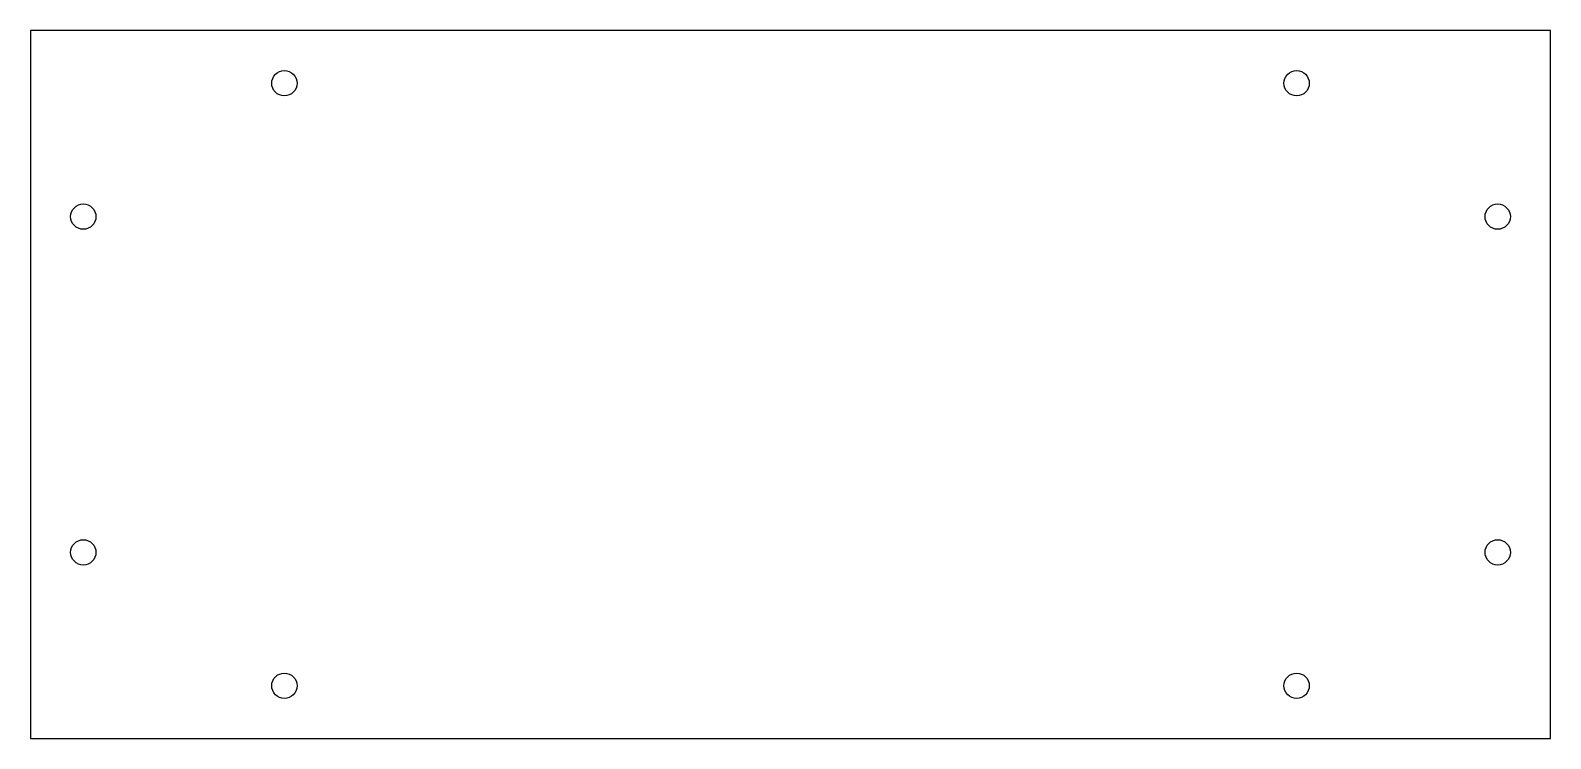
# Model space of a CAD drawing. Header units: millimetres. Extents: x 0 to 330, y 0 to 154.
import ezdxf

# ---------------------------------------------------------------- set-up
doc = ezdxf.new("R2010")
doc.units = ezdxf.units.MM
doc.layers.add('HOLES', color=7, linetype='Continuous')
doc.layers.add('OUTLINE', color=7, linetype='Continuous')

msp = doc.modelspace()

# ---------------------------------------------------------------- linework, layer by layer
at = {"layer": 'HOLES'}
for centre in [(55.2, 142.5), (275.2, 142.5), (11.5, 113.5), (318.9, 113.5), (11.5, 40.5), (318.9, 40.5), (55.2, 11.5), (275.2, 11.5)]:
    msp.add_circle(centre, 2.75, dxfattribs=at)
at = {"layer": 'OUTLINE'}
msp.add_lwpolyline([(0, 0), (330.4, 0), (330.4, 154), (0, 154)], close=True, dxfattribs=at)

doc.saveas('drawing.dxf')
